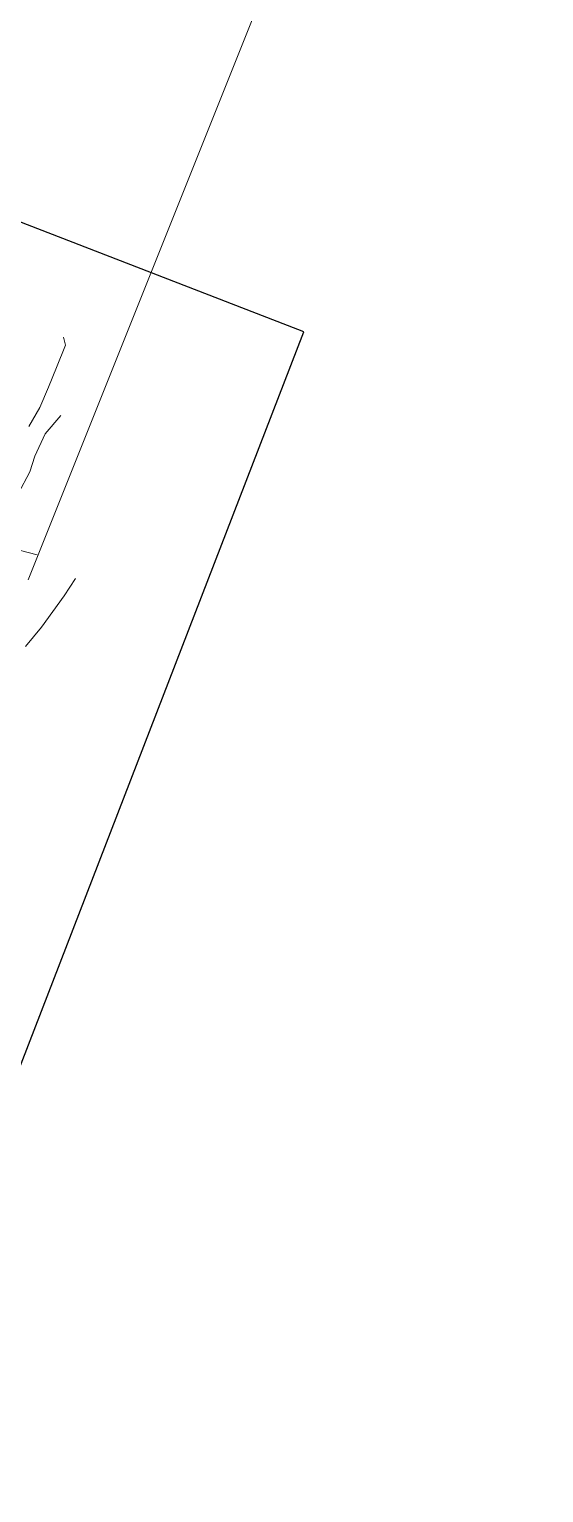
# Model space of a CAD drawing. Header units: metres. Extents: x 625987 to 635197, y 3048449 to 3066446.
# Drawn here: x 633693 to 633910, y 3062787 to 3063404 of the extents above; entities that cross this region are included whole.
import ezdxf

# ---------------------------------------------------------------- set-up
doc = ezdxf.new("R2010")
doc.units = ezdxf.units.M
doc.layers.add('C-CLER-AERO', color=253, linetype='Continuous', lineweight=5)
for name, color, linetype in [('Drain', 5, 'Continuous'), ('FENCE', 35, 'Continuous'), ('MATERIAL_BOUNDARY', 2, 'Continuous')]:
    doc.layers.add(name, color=color, linetype=linetype)
doc.styles.add('ADPI R', font='swiss.ttf')
doc.linetypes.add('OLS', pattern='A,4,-2,4,-2,["OLS",ADPI R,S=1.2,R=0,X=-1.7,Y=-0.5],-2,4,-2,4,-2', length=26)

msp = doc.modelspace()

# ---------------------------------------------------------------- linework, layer by layer
at = {"layer": 'C-CLER-AERO', "linetype": 'OLS', "ltscale": 20}
msp.add_line((634960.21, 3066341.93), (633692.48, 3063172.05), dxfattribs=at)
at = {"layer": 'Drain', "color": 9}
msp.add_lwpolyline([(633808.81, 3063276.62), (633462.54, 3063410.5), (633273.21, 3062920.83), (633619.48, 3062786.94)], close=True, dxfattribs=at)
at = {"layer": 'FENCE', "color": 7, "lineweight": 18}
for points in [[(633692.77, 3063236.62, 1310.72), (633697.44, 3063244.64, 1310.72), (633701.05, 3063253.2, 1310.75), (633704.49, 3063261.52, 1310.95), (633708.18, 3063270.9, 1311.25), (633707.46, 3063274.29, 1311.34)], [(633691.34, 3063143.93, 1310.13), (633698.17, 3063152.06, 1310.16), (633707.64, 3063165.17, 1310.33), (633712.4, 3063172.61, 1310.19)]]:
    msp.add_polyline3d(points, dxfattribs=at)
at = {"layer": 'MATERIAL_BOUNDARY', "color": 7, "lineweight": 18}
msp.add_polyline3d([(633696.33, 3063182.49, 1310.06), (633688.74, 3063184.47, 1310.24), (633683.9, 3063190, 1310.11), (633684.59, 3063198.75, 1310.01), (633688.33, 3063208.29, 1310.43), (633693.18, 3063217.47, 1310.25), (633695.26, 3063224.16, 1310.27), (633699.62, 3063233.54, 1310.64), (633706.21, 3063241.28, 1311.48)], dxfattribs=at)

doc.saveas('drawing.dxf')
